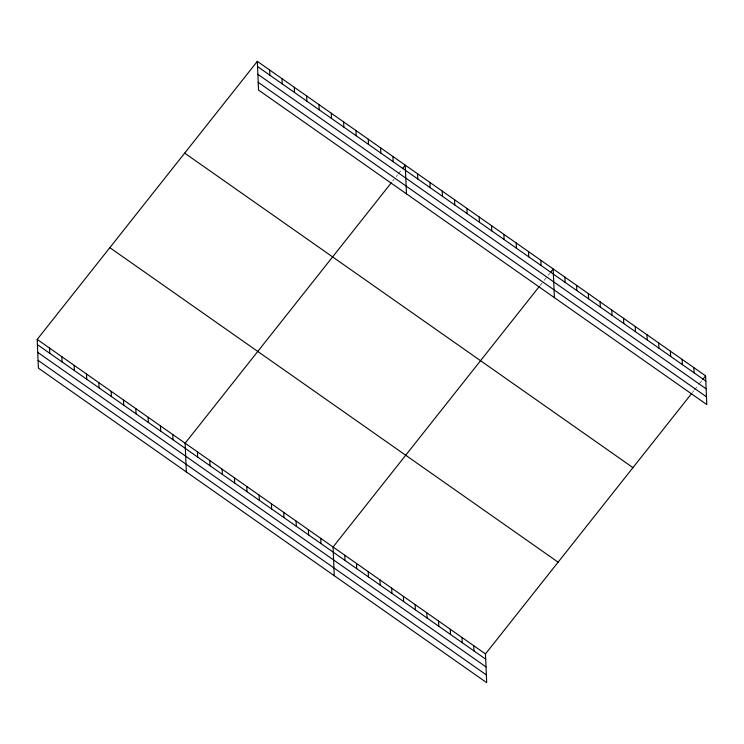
<?xml version="1.0" encoding="UTF-8"?>
<svg xmlns="http://www.w3.org/2000/svg" width="744" height="744" viewBox="0 0 744 744"><rect width="100%" height="100%" fill="white"/><g stroke="black" fill="none" stroke-linecap="round" stroke-linejoin="round"><path stroke-width="0.56" stroke-dasharray="3.72 2.79" d="M392.683 181.025L394.078 179.258M396.171 176.616L397.575 174.849M398.273 173.966L401.76 169.558M539.911 285.696L542.013 283.055M544.106 280.404L549.695 273.346M692.329 392.637L693.724 390.87M694.422 389.986L698.616 384.695M699.314 383.811L702.104 380.286"/><path stroke-width="1.12" d="M691.632 393.52L485.469 653.939L486.678 682.648L38.4 368.131L37.2 339.422L257.322 61.352L705.6 375.869L706.8 404.578L258.531 90.061L257.322 61.352M391.288 182.792L185.126 443.21L186.335 471.919M402.458 168.674L405.257 165.14L406.457 193.849M539.214 286.579L333.061 547.007L334.261 575.716M550.393 272.462L553.183 268.937L554.392 297.637M702.801 379.403L705.6 375.869M257.545 66.56L705.814 381.077M257.87 74.316L706.14 388.833M258.205 82.305L706.475 396.822M184.679 153.115L632.958 467.632M109.842 247.659L558.112 562.176M37.2 339.422L485.469 653.939M37.414 344.63L485.693 659.156M37.739 352.386L486.018 666.903M38.074 360.375L486.353 674.892M693.873 367.648L694.087 372.856M682.146 359.417L682.369 364.625M670.428 351.196L670.642 356.404M658.7 342.965L658.924 348.173M646.973 334.744L647.196 339.952M635.255 326.514L635.469 331.722M623.528 318.293L623.751 323.501M611.801 310.062L612.024 315.27M600.082 301.841L600.296 307.049M588.355 293.61L588.578 298.818M576.628 285.389L576.851 290.597M564.91 277.159L565.124 282.367M540.86 260.288L541.074 265.496M528.528 251.639L528.751 256.847M516.206 242.99L516.42 248.198M503.874 234.341L504.097 239.549M491.551 225.683L491.765 230.9M479.22 217.034L479.434 222.251M466.888 208.385L467.111 213.602M473.751 645.718L473.965 650.926M454.565 199.736L454.779 204.953M462.024 637.487L462.238 642.704M442.234 191.087L442.457 196.304M450.297 629.266L450.52 634.474M429.911 182.438L430.125 187.655M438.579 621.035L438.793 626.253M417.579 173.789L417.803 178.997M426.851 612.814L427.075 618.022M415.124 604.584L415.347 609.801M392.925 156.491L393.148 161.699M403.406 596.363L403.62 601.571M380.603 147.842L380.816 153.05M391.679 588.132L391.902 593.34M368.271 139.193L368.494 144.401M379.952 579.911L380.175 585.119M355.948 130.544L356.162 135.752M368.233 571.68L368.447 576.888M343.616 121.895L343.84 127.103M356.506 563.459L356.729 568.667M331.294 113.246L331.508 118.454M344.779 555.229L345.002 560.437M318.962 104.597L319.185 109.805M306.64 95.948L306.853 101.156M320.729 538.358L320.952 543.566M294.308 87.299L294.522 92.507M308.407 529.709L308.621 534.917M281.976 78.65L282.199 83.858M296.075 521.06L296.298 526.268M269.654 70.001L269.867 75.209M283.752 512.411L283.966 517.619M271.421 503.762L271.644 508.97M259.098 495.113L259.312 500.321M246.766 486.464L246.989 491.672M234.444 477.815L234.658 483.023M222.112 469.166L222.326 474.374M209.78 460.517L210.003 465.725M197.458 451.868L197.672 457.076M172.803 434.561L173.017 439.778M160.472 425.912L160.695 431.129M148.149 417.263L148.363 422.48M135.817 408.614L136.04 413.831M123.495 399.965L123.709 405.182M111.163 391.316L111.386 396.533M98.84 382.667L99.054 387.875M86.509 374.018L86.732 379.226M74.186 365.369L74.4 370.577M61.854 356.72L62.078 361.928M49.532 348.071L49.746 353.279"/></g></svg>
